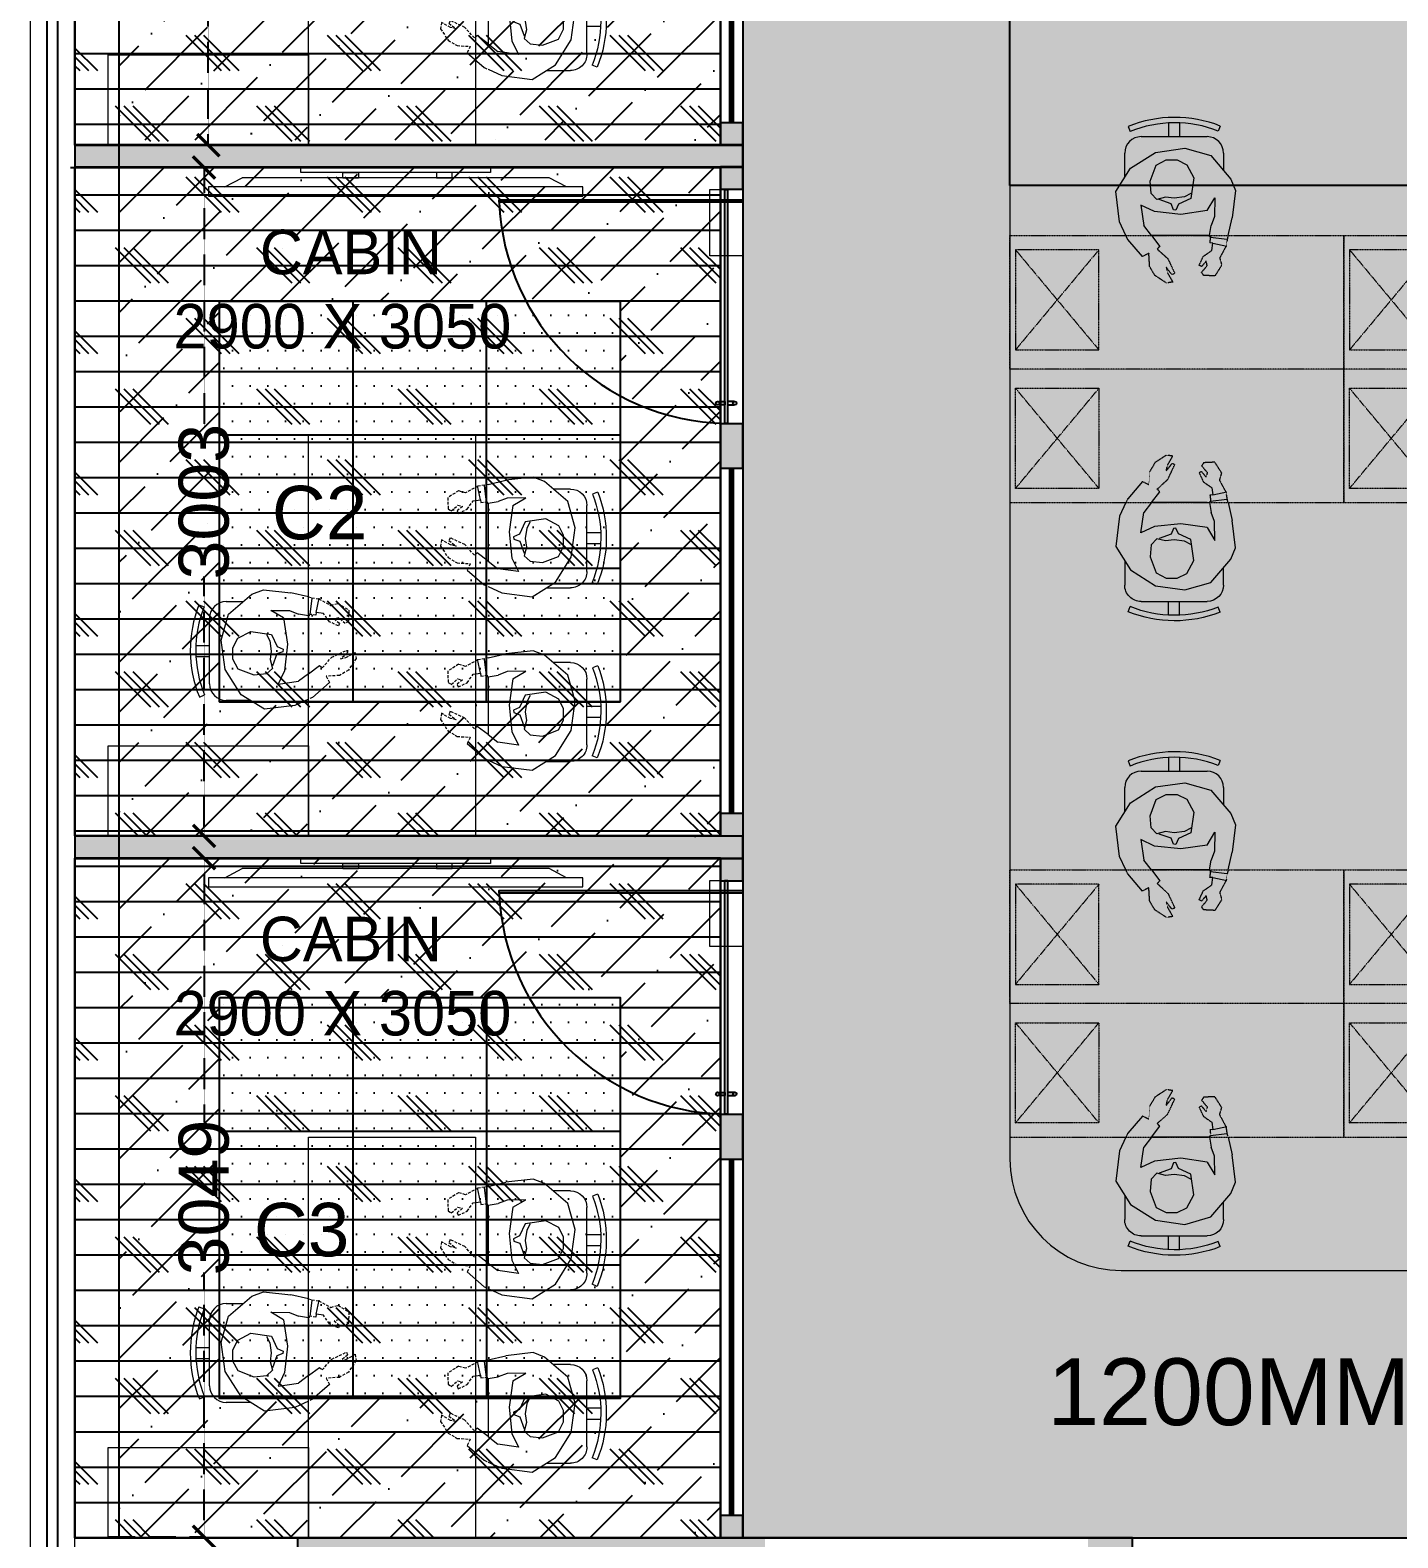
# Model space of a CAD drawing. Header units: millimetres. Extents: x 263321 to 2483465, y 33647 to 614421.
# Drawn here: x 2339197 to 2345339, y 380682 to 387454 of the extents above; entities that cross this region are included whole.
import ezdxf

# ---------------------------------------------------------------- set-up
doc = ezdxf.new("R2010")
doc.units = ezdxf.units.MM
doc.header["$PDMODE"] = 3
for name, pattern in [('( Hidden )', [0.375, 0.25, -0.125]), ('DASHED', [0.75, 0.5, -0.25]), ('HIDDEN', [0.375, 0.25, -0.125])]:
    doc.linetypes.add(name, pattern=pattern)
for name, color, linetype, lineweight in [('A-DOOR-FULL', 40, 'Continuous', 18), ('A-FURN-HUMAN', 252, 'Continuous', 9), ('A-FURN-MODULAR-', 6, 'Continuous', 9), ('A-FURN-MODULAR-CHAIR', 5, 'Continuous', 5), ('A-FURN-MODULAR-PEDESTAL', 253, 'Continuous', 5), ('A-FURN-MODULAR-TABLETOP', 250, 'Continuous', 13), ('A-GLASS PARTITION', 5, 'Continuous', 18), ('A-GYPSUM PARTITION', 250, 'Continuous', 35), ('A-PLAN-THIN', 251, 'Continuous', 15), ('SW-PARTITION GYPSUM', 30, 'Continuous', 18), ('TOA- AV', 7, 'Continuous', 9), ('TOA-FL-CPT-1', 8, 'Continuous', 5)]:
    doc.layers.add(name, color=color, linetype=linetype, lineweight=lineweight)
for name, color, linetype in [('A-PLAN -GLASS FRAME', 4, 'Continuous'), ('A-PLAN-TEXT', 4, 'Continuous'), ('CEILING TOA', 250, 'Continuous'), ('DOOR', 5, 'Continuous'), ('FIN WALL GRAPHIC', 10, 'Continuous'), ('FLOORING TOA', 7, 'Continuous'), ('I-FUR', 7, 'Continuous'), ('PARTITION GYPSUM', 250, 'Continuous'), ('TEXT', 250, 'Continuous')]:
    doc.layers.add(name, color=color, linetype=linetype)
doc.styles.add('ARIAL', font='arial.ttf')
doc.styles.get("Standard").update_dxf_attribs({"font": 'arial.ttf'})
doc.styles.add('TEXT @ 150', font='arial.ttf', dxfattribs={"height": 225})
doc.dimstyles.new('DIM @ 150', dxfattribs={"dimtxt": 225, "dimasz": 100, "dimexe": 1, "dimexo": 0, "dimgap": 0.5, "dimtad": 0, "dimdec": 0, "dimzin": 0, "dimdsep": 46, "dimtxsty": 'TEXT @ 150', "dimblk": 'ARCHTICK', "dimcen": -2, "dimclrd": 8, "dimclre": 8, "dimclrt": 256, "dimadec": 0, "dimazin": 0, "dimtfac": 1, "dimtdec": 0, "dimtofl": 0, "dimtmove": 0, "dimatfit": 3, "dimldrblk": 'OPEN90', "dimfxl": 1, "dimtolj": 1, "dimtzin": 0, "dimlwd": -1, "dimlwe": -1, "dimarcsym": 0})
pattern_1 = [(0, (13069.08, -8478.74), (39.6875, 79.375), [0, -79.375])]

# ---------------------------------------------------------------- blocks, each defined once
blk = doc.blocks.new('Human Figure')
at = {"layer": 'A-FURN-HUMAN', "lineweight": 5}
for p, q in [((4611.71, 5776.63, 0), (4616.22, 5779.49)), ((4611.71, 5776.63, 0), (4616.22, 5779.49)), ((4616.22, 5779.49), (4621.49, 5780.21, 0)), ((4616.22, 5779.49), (4621.49, 5780.21, 0)), ((4621.49, 5780.21, 0), (4626.18, 5778.89, 0)), ((4621.49, 5780.21, 0), (4626.18, 5778.89, 0)), ((4626.18, 5778.89, 0), (4629.77, 5774.69, 0)), ((4626.18, 5778.89, 0), (4629.77, 5774.69, 0)), ((4609.08, 5772.43, 0), (4611.71, 5776.63, 0)), ((4609.08, 5772.43, 0), (4611.71, 5776.63, 0)), ((4629.77, 5774.69, 0), (4630.56, 5772.63, 0)), ((4629.77, 5774.69, 0), (4630.56, 5772.63, 0)), ((4609.78, 5766.99, 0), (4609.08, 5772.43, 0)), ((4609.78, 5766.99, 0), (4609.08, 5772.43, 0)), ((4626.86, 5771.32, 0), (4626.81, 5767.94)), ((4626.86, 5771.32, 0), (4626.81, 5767.94)), ((4630.56, 5772.63, 0), (4630.01, 5767.72, 0)), ((4630.56, 5772.63, 0), (4630.01, 5767.72, 0)), ((4616.02, 5768.83), (4613.59, 5769.99, 0)), ((4613.59, 5769.99, 0), (4614.12, 5766.32, 0)), ((4616.02, 5768.83), (4613.59, 5769.99, 0)), ((4613.59, 5769.99, 0), (4614.12, 5766.32, 0)), ((4620.77, 5768.32, 0), (4616.02, 5768.83)), ((4620.77, 5768.32, 0), (4616.02, 5768.83)), ((4625.5, 5769.01, 0), (4620.77, 5768.32, 0)), ((4625.5, 5769.01, 0), (4620.77, 5768.32, 0)), ((4626.81, 5767.94), (4626.19, 5766.32, 0)), ((4626.81, 5767.94), (4626.19, 5766.32, 0)), ((4629.26, 5764.54), (4630.01, 5767.72, 0)), ((4629.26, 5764.54), (4630.01, 5767.72, 0)), ((4610.91, 5764.54), (4609.78, 5766.99, 0)), ((4610.91, 5764.54), (4609.78, 5766.99, 0)), ((4615.48, 5764.54), (4614.12, 5766.32, 0)), ((4615.48, 5764.54), (4614.12, 5766.32, 0)), ((4625.89, 5764.54), (4626.19, 5766.32, 0)), ((4625.89, 5764.54), (4626.19, 5766.32, 0)), ((4613.88, 5760.76, 0), (4611.23, 5763.85, 0)), ((4613.88, 5760.76, 0), (4611.23, 5763.85, 0)), ((4615.48, 5764.54), (4616.97, 5762.59)), ((4615.48, 5764.54), (4616.97, 5762.59)), ((4626.5, 5763.17, 0), (4626.01, 5763.22, 0)), ((4626.5, 5763.17, 0), (4626.01, 5763.22, 0)), ((4626.32, 5761.85, 0), (4626.5, 5763.17, 0)), ((4626.32, 5761.85, 0), (4626.5, 5763.17, 0))]:
    blk.add_line(p, q, dxfattribs=at)
at = {"layer": 'A-FURN-HUMAN', "linetype": '( Hidden )', "lineweight": 5, "ltscale": 2}
for p, q in [((4611.23, 5763.85, 0), (4610.91, 5764.54, 0)), ((4611.23, 5763.85, 0), (4610.91, 5764.54, 0)), ((4616.97, 5762.59), (4616.53, 5762.09)), ((4616.97, 5762.59), (4616.53, 5762.09)), ((4616.53, 5762.09), (4618.44, 5760.37, 0)), ((4616.53, 5762.09), (4618.44, 5760.37, 0)), ((4626.01, 5763.22, 0), (4626.14, 5764.36, 0)), ((4626.01, 5763.22, 0), (4626.14, 5764.36, 0)), ((4628.92, 5762.69, 0), (4627.75, 5760.5, 0)), ((4628.92, 5762.69, 0), (4627.75, 5760.5, 0)), ((4629.12, 5763.93, 0), (4628.92, 5762.69, 0)), ((4629.12, 5763.93, 0), (4628.92, 5762.69, 0)), ((4629.26, 5764.54, 0), (4629.12, 5763.93, 0)), ((4629.26, 5764.54, 0), (4629.12, 5763.93, 0)), ((4615.02, 5761.34, 0), (4613.88, 5760.76, 0)), ((4615.02, 5761.34, 0), (4613.88, 5760.76, 0)), ((4615.16, 5758.98, 0), (4615.02, 5761.34, 0)), ((4615.16, 5758.98, 0), (4615.02, 5761.34, 0)), ((4618.44, 5760.37, 0), (4619.69, 5757.7, 0)), ((4618.44, 5760.37, 0), (4619.69, 5757.7, 0)), ((4624.06, 5759.18, 0), (4624.81, 5760.79, 0)), ((4624.06, 5759.18, 0), (4624.81, 5760.79, 0)), ((4625.32, 5759.95, 0), (4624.51, 5758.96, 0)), ((4625.32, 5759.95, 0), (4624.51, 5758.96, 0)), ((4624.81, 5760.79, 0), (4626.32, 5761.85, 0)), ((4624.81, 5760.79, 0), (4626.32, 5761.85, 0)), ((4625.51, 5759.11, 0), (4625.32, 5759.95, 0)), ((4625.51, 5759.11, 0), (4625.32, 5759.95, 0)), ((4628.12, 5759.23, 0), (4626.89, 5757.28, 0)), ((4628.12, 5759.23, 0), (4626.89, 5757.28, 0)), ((4627.75, 5760.5, 0), (4628.12, 5759.23, 0)), ((4627.75, 5760.5, 0), (4628.12, 5759.23, 0)), ((4616.12, 5757.36), (4615.16, 5758.98, 0)), ((4616.12, 5757.36), (4615.16, 5758.98, 0)), ((4618.19, 5756, 0), (4616.12, 5757.36)), ((4618.19, 5756, 0), (4616.12, 5757.36)), ((4619.17, 5757.51, 0), (4618.16, 5758.8, 0)), ((4618.16, 5758.8, 0), (4618.39, 5757.81, 0)), ((4619.17, 5757.51, 0), (4618.16, 5758.8, 0)), ((4618.16, 5758.8, 0), (4618.39, 5757.81, 0)), ((4618.39, 5757.81, 0), (4619.31, 5756.18, 0)), ((4618.39, 5757.81, 0), (4619.31, 5756.18, 0)), ((4619.69, 5757.7, 0), (4619.17, 5757.51, 0)), ((4619.69, 5757.7, 0), (4619.17, 5757.51, 0)), ((4624.51, 5758.96, 0), (4624.06, 5759.18, 0)), ((4624.51, 5758.96, 0), (4624.06, 5759.18, 0)), ((4624.5, 5757.93, 0), (4625.51, 5759.11, 0)), ((4624.5, 5757.93, 0), (4625.51, 5759.11, 0)), ((4624.87, 5757.37, 0), (4624.5, 5757.93, 0)), ((4624.87, 5757.37, 0), (4624.5, 5757.93, 0)), ((4626.89, 5757.28, 0), (4624.87, 5757.37, 0)), ((4626.89, 5757.28, 0), (4624.87, 5757.37, 0)), ((4619.31, 5756.18, 0), (4618.19, 5756, 0)), ((4619.31, 5756.18, 0), (4618.19, 5756, 0))]:
    blk.add_line(p, q, dxfattribs=at)
at = {"layer": 'A-FURN-HUMAN', "linetype": '( Hidden )', "lineweight": 5, "ltscale": 3}
for p, q in [((4625.9, 5764.39, 0), (4625.89, 5764.57, 0)), ((4625.9, 5764.39, 0), (4625.89, 5764.57, 0)), ((4626.14, 5764.36, 0), (4625.9, 5764.39, 0)), ((4626.14, 5764.36, 0), (4625.9, 5764.39, 0))]:
    blk.add_line(p, q, dxfattribs=at)
at = {"layer": 'A-FURN-HUMAN', "lineweight": 5, "elevation": 0}
for points in [[(4622.54, 5772.08), (4621.4, 5771.49), (4619.55, 5771.23), (4618.01, 5771.43), (4616.44, 5771.03), (4615.47, 5772.11), (4615.23, 5774.3), (4616.32, 5777.18), (4618.11, 5778.11), (4620.14, 5778.11), (4621.85, 5777.26), (4623.09, 5774.92), (4622.55, 5771.19), (4620.35, 5770.17), (4619.86, 5769.12), (4619.43, 5769.17), (4619.04, 5770.23), (4616.9, 5771)], [(4622.54, 5772.08), (4621.4, 5771.49), (4619.55, 5771.23), (4618.01, 5771.43), (4616.44, 5771.03), (4615.47, 5772.11), (4615.23, 5774.3), (4616.32, 5777.18), (4618.11, 5778.11), (4620.14, 5778.11), (4621.85, 5777.26), (4623.09, 5774.92), (4622.55, 5771.19), (4620.35, 5770.17), (4619.86, 5769.12), (4619.43, 5769.17), (4619.04, 5770.23), (4616.9, 5771)], [(4625.5, 5769.01), (4626.86, 5771.32)], [(4625.5, 5769.01), (4626.86, 5771.32)], [(4626.09, 5764.27), (4629.04, 5763.91)], [(4626.09, 5764.27), (4629.04, 5763.91)], [(4626.5, 5763.17), (4629.02, 5762.63)], [(4626.5, 5763.17), (4629.02, 5762.63)]]:
    blk.add_lwpolyline(points, dxfattribs=at)
at = {"layer": 'A-FURN-MODULAR-CHAIR', "color": 18, "lineweight": 15, "true_color": 0x000000}
for p, q in [((4613.64, 5782.3, 0), (4625.48, 5782.3, 0)), ((4610.68, 5774.98, 0), (4610.68, 5779.34, 0)), ((4628.44, 5779.34, 0), (4628.44, 5776.24, 0))]:
    blk.add_line(p, q, dxfattribs=at)
at = {"layer": 'A-FURN-MODULAR-CHAIR', "lineweight": 15}
for p, q in [((4613.64, 5782.3, 0), (4625.48, 5782.3, 0)), ((4610.68, 5774.98, 0), (4610.68, 5779.34, 0)), ((4628.44, 5779.34, 0), (4628.44, 5776.24, 0))]:
    blk.add_line(p, q, dxfattribs=at)
at = {"layer": 'A-FURN-MODULAR-CHAIR', "color": 18, "lineweight": 15, "true_color": 0x000000, "elevation": 0}
for points in [[(4611.29, 5784.13), (4611.67, 5783.22)], [(4618.58, 5784.79), (4618.58, 5782.3)], [(4620.56, 5784.79), (4620.56, 5782.3)], [(4627.86, 5784.22), (4627.49, 5783.3)]]:
    blk.add_lwpolyline(points, dxfattribs=at)
at = {"layer": 'A-FURN-MODULAR-CHAIR', "lineweight": 15, "elevation": 0}
for points in [[(4611.29, 5784.13), (4611.67, 5783.22)], [(4618.58, 5784.79), (4618.58, 5782.3)], [(4620.56, 5784.79), (4620.56, 5782.3)], [(4627.86, 5784.22), (4627.49, 5783.3)]]:
    blk.add_lwpolyline(points, dxfattribs=at)
at = {"layer": 'A-FURN-MODULAR-CHAIR', "color": 18, "lineweight": 15, "true_color": 0x000000, "elevation": 0}
blk.add_lwpolyline([(4625.89, 5764.57, -0.034638), (4625.48, 5764.54), (4615.48, 5764.54)], format="xyb", dxfattribs=at)
at = {"layer": 'A-FURN-MODULAR-CHAIR', "lineweight": 15, "elevation": 0}
blk.add_lwpolyline([(4625.89, 5764.57, -0.034638), (4625.48, 5764.54), (4615.48, 5764.54)], format="xyb", dxfattribs=at)
at = {"layer": 'A-FURN-MODULAR-CHAIR', "color": 18, "lineweight": 15, "true_color": 0x000000}
for centre, radius, start, end in [((4619.68, 5763.49, 0), 22.29, 68.458, 112.0994), ((4619.68, 5763.49, 0), 21.3, 68.4839, 112.0994), ((4613.64, 5779.34, 0), 2.96, 90.0001, 180.0001), ((4625.48, 5779.34, 0), 2.96, 0.0001, 90.0001)]:
    blk.add_arc(centre, radius, start, end, dxfattribs=at)
at = {"layer": 'A-FURN-MODULAR-CHAIR', "lineweight": 15}
for centre, radius, start, end in [((4619.68, 5763.49, 0), 22.29, 68.458, 112.0994), ((4619.68, 5763.49, 0), 21.3, 68.4839, 112.0994), ((4613.64, 5779.34, 0), 2.96, 90.0001, 180.0001), ((4625.48, 5779.34, 0), 2.96, 0.0001, 90.0001)]:
    blk.add_arc(centre, radius, start, end, dxfattribs=at)
blk = doc.blocks.new('ychgc')
at = {"layer": 'A-FURN-MODULAR-TABLETOP', "lineweight": 20}
blk.add_lwpolyline([(549950.7, 23375.4), (549950.7, 25175.4), (549200.7, 25175.4), (549200.7, 23375.4)], close=True, dxfattribs=at)
at = {"layer": 'A-FURN-MODULAR-TABLETOP', "color": 161, "linetype": 'ByBlock', "yscale": 25.00000000000001}
for p, xscale, zscale, rotation in [((693272.4, -90759, 0), 25.00000000000001, 25.00000000000001, 90.00728931026863), ((405822.5, -91264.6, 0), -25.00000000000001, 25, 269.9927106897313), ((693272.4, -91538.4, 0), 25.00000000000001, 25.00000000000001, 90.00728931026863)]:
    blk.add_blockref('Human Figure', p, dxfattribs=dict(at, xscale=xscale, zscale=zscale, rotation=rotation))
blk = doc.blocks.new('txhvb')
at = {"layer": 'A-FURN-HUMAN', "color": 8, "lineweight": 5}
for p, q in [((549538.3, -3797, 0), (549669.9, -3778.8, 0)), ((549669.9, -3778.8, 0), (549787.2, -3811.9, 0)), ((549425.6, -3868.4, 0), (549538.3, -3797, 0)), ((549787.2, -3811.9, 0), (549877, -3916.9, 0)), ((549359.8, -3973.3, 0), (549425.6, -3868.4, 0)), ((549877, -3916.9, 0), (549896.8, -3968.3, 0)), ((549377.2, -4109.3, 0), (549359.8, -3973.3, 0)), ((549896.8, -3968.3, 0), (549882.9, -4091.1, 0)), ((549533.4, -4063.3, 0), (549472.6, -4034.3, 0)), ((549472.6, -4034.3, 0), (549485.8, -4126, 0)), ((549652, -4076.1, 0), (549533.4, -4063.3, 0)), ((549770.2, -4058.7, 0), (549652, -4076.1, 0)), ((549804.2, -4001.1, 0), (549802.9, -4085.6, 0)), ((549405.4, -4170.5, 0), (549377.2, -4109.3, 0)), ((549519.8, -4170.5, 0), (549485.8, -4126, 0)), ((549780, -4170.5, 0), (549787.5, -4126, 0)), ((549802.9, -4085.6, 0), (549787.5, -4126, 0)), ((549864.3, -4170.5, 0), (549882.9, -4091.1, 0)), ((549479.7, -4265, 0), (549413.4, -4187.8, 0)), ((549519.8, -4170.5, 0), (549557.1, -4219.4, 0)), ((549795.2, -4204.9, 0), (549782.9, -4203.7, 0)), ((549790.7, -4237.8, 0), (549795.2, -4204.9, 0))]:
    blk.add_line(p, q, dxfattribs=at)
at = {"layer": 'A-FURN-HUMAN', "color": 8, "linetype": '( Hidden )', "lineweight": 5, "ltscale": 2}
for p, q in [((549413.4, -4187.8, 0), (549405.4, -4170.5, 0)), ((549782.9, -4203.7, 0), (549786.4, -4175, 0)), ((549860.7, -4185.9, 0), (549855.8, -4216.9, 0)), ((549864.3, -4170.5, 0), (549860.7, -4185.9, 0)), ((549508.3, -4250.5, 0), (549479.7, -4265, 0)), ((549511.8, -4309.5, 0), (549508.3, -4250.5, 0)), ((549557.1, -4219.4, 0), (549546, -4231.9, 0)), ((549546, -4231.9, 0), (549593.7, -4274.9, 0)), ((549734.2, -4304.6, 0), (549752.9, -4264.4, 0)), ((549752.9, -4264.4, 0), (549790.7, -4237.8, 0)), ((549855.8, -4216.9, 0), (549826.4, -4271.5, 0)), ((549535.7, -4350.2, 0), (549511.8, -4309.5, 0)), ((549612, -4346.4, 0), (549586.8, -4314.1, 0)), ((549586.8, -4314.1, 0), (549592.4, -4339, 0)), ((549593.7, -4274.9, 0), (549624.9, -4341.5, 0)), ((549745.4, -4310, 0), (549734.2, -4304.6, 0)), ((549745.3, -4335.9, 0), (549770.5, -4306.2, 0)), ((549765.7, -4285.4, 0), (549745.4, -4310, 0)), ((549770.5, -4306.2, 0), (549765.7, -4285.4, 0)), ((549835.7, -4303.3, 0), (549804.9, -4352.2, 0)), ((549826.4, -4271.5, 0), (549835.7, -4303.3, 0)), ((549587.5, -4384, 0), (549535.7, -4350.2, 0)), ((549615.6, -4379.5, 0), (549587.5, -4384, 0)), ((549592.4, -4339, 0), (549615.6, -4379.5, 0)), ((549624.9, -4341.5, 0), (549612, -4346.4, 0)), ((549754.5, -4349.8, 0), (549745.3, -4335.9, 0)), ((549804.9, -4352.2, 0), (549754.5, -4349.8, 0))]:
    blk.add_line(p, q, dxfattribs=at)
at = {"layer": 'A-FURN-HUMAN', "color": 8, "linetype": '( Hidden )', "lineweight": 5, "ltscale": 3}
for p, q in [((549780.2, -4174.4, 0), (549780, -4169.8, 0)), ((549786.4, -4175, 0), (549780.2, -4174.4, 0))]:
    blk.add_line(p, q, dxfattribs=at)
at = {"layer": 'A-FURN-HUMAN', "color": 8, "lineweight": 5, "elevation": 0}
for points in [[(549696.3, -3982), (549667.8, -3997), (549621.5, -4003.4), (549583, -3998.4), (549543.8, -4008.4), (549519.5, -3981.3), (549513.6, -3926.6), (549540.8, -3854.7), (549585.6, -3831.3), (549636.2, -3831.3), (549679, -3852.7), (549710.1, -3911), (549696.5, -4004.3), (549641.4, -4029.8), (549629.3, -4056.2), (549618.6, -4054.7), (549608.6, -4028.3), (549555.2, -4009.1)], [(549770.2, -4058.7), (549804.2, -4001.1)], [(549784.9, -4177.3), (549858.8, -4186.3)], [(549795.2, -4204.9), (549858.2, -4218.4)]]:
    blk.add_lwpolyline(points, dxfattribs=at)
at = {"layer": 'A-FURN-MODULAR-CHAIR', "color": 8, "lineweight": 15}
for p, q in [((549473.8, -3726.6, 0), (549769.8, -3726.6, 0)), ((549399.8, -3909.5, 0), (549399.8, -3800.6, 0)), ((549843.8, -3800.6, 0), (549843.8, -3878, 0))]:
    blk.add_line(p, q, dxfattribs=at)
at = {"layer": 'A-FURN-MODULAR-CHAIR', "color": 8, "lineweight": 15, "elevation": 0}
for points in [[(549415.1, -3680.7), (549424.4, -3703.6)], [(549597.3, -3664.5), (549597.3, -3726.6)], [(549646.7, -3664.5), (549646.7, -3726.6)], [(549829.3, -3678.7), (549820, -3701.6)]]:
    blk.add_lwpolyline(points, dxfattribs=at)
blk.add_lwpolyline([(549780, -4169.8, -0.034638), (549769.8, -4170.5), (549519.8, -4170.5)], format="xyb", dxfattribs=at)
at = {"layer": 'A-FURN-MODULAR-CHAIR', "color": 8, "lineweight": 15}
for centre, radius, start, end in [((549624.7, -4196.9, 0), 557.1, 68.45805, 112.09943), ((549624.7, -4196.9, 0), 532.5, 68.48386, 112.09943), ((549473.8, -3800.6, 0), 74, 90.00011, 180.00011), ((549769.8, -3800.6, 0), 74, 0.00011, 90.00011)]:
    blk.add_arc(centre, radius, start, end, dxfattribs=at)
at = {"layer": 'A-FURN-MODULAR-PEDESTAL', "color": 20, "linetype": 'HIDDEN', "lineweight": 5, "ltscale": 5}
for p, q in [((549284.5, -4234.5), (548909.5, -4684.5)), ((548909.5, -4234.5), (549284.5, -4684.5))]:
    blk.add_line(p, q, dxfattribs=at)
for points in [[(548884.5, -4170.5), (550384.5, -4170.5), (550384.5, -4770.5), (548884.5, -4770.5)], [(549284.5, -4234.5), (548909.5, -4234.5), (548909.5, -4684.5), (549284.5, -4684.5)]]:
    blk.add_lwpolyline(points, close=True, dxfattribs=at)
blk = doc.blocks.new('_ArchTick')
at = {"color": 0, "linetype": 'ByBlock', "const_width": 0.15}
blk.add_lwpolyline([(-0.5, -0.5), (0.5, 0.5)], dxfattribs=at)
blk = doc.blocks.new('*D375')
at = {"layer": 'Defpoints', "color": 0, "transparency": 16777216}
for p in [(2339505.6, 383735.1), (2339505.6, 380686.6), (2339977.7, 380686.6)]:
    blk.add_point(p, dxfattribs=at)
at = {"layer": 'FIN WALL GRAPHIC', "color": 8, "linetype": 'HIDDEN', "transparency": 16777216}
for p, q in [((2339505.6, 383735.1), (2339978.7, 383735.1)), ((2339977.7, 383735.1), (2339977.7, 382547.5)), ((2339977.7, 380686.6), (2339977.7, 381874.2)), ((2339505.6, 380686.6), (2339978.7, 380686.6))]:
    blk.add_line(p, q, dxfattribs=at)
at = {"layer": 'FIN WALL GRAPHIC', "color": 8, "linetype": 'ByBlock', "transparency": 16777216, "xscale": 100, "yscale": 100, "zscale": 100}
for p, rotation in [((2339977.7, 383735.1), 90), ((2339977.7, 380686.6), 270)]:
    blk.add_blockref('_ArchTick', p, dxfattribs=dict(at, rotation=rotation))
at = {"layer": 'FIN WALL GRAPHIC', "transparency": 16777216, "insert": (2339977.7, 382210.8), "char_height": 225, "attachment_point": 5, "rotation": 90, "style": 'TEXT @ 150'}
blk.add_mtext('\\A1;3049', dxfattribs=at)
blk = doc.blocks.new('_Open90')
at = {"color": 0, "linetype": 'ByBlock'}
for p, q in [((0, 0), (-1, 0)), ((-0.5, 0.5), (0, 0)), ((0, 0), (-0.5, -0.5))]:
    blk.add_line(p, q, dxfattribs=at)
blk = doc.blocks.new('*D376')
at = {"layer": 'Defpoints', "color": 0, "transparency": 16777216}
for p in [(2339377.7, 386837.7), (2339505.6, 383835.1), (2339977.7, 383835.1)]:
    blk.add_point(p, dxfattribs=at)
at = {"layer": 'FIN WALL GRAPHIC', "color": 8, "linetype": 'HIDDEN', "transparency": 16777216}
for p, q in [((2339377.7, 386837.7), (2339978.7, 386837.7)), ((2339977.7, 386837.7), (2339977.7, 385672.8)), ((2339977.7, 383835.1), (2339977.7, 385000)), ((2339505.6, 383835.1), (2339978.7, 383835.1))]:
    blk.add_line(p, q, dxfattribs=at)
at = {"layer": 'FIN WALL GRAPHIC', "color": 8, "linetype": 'ByBlock', "transparency": 16777216, "xscale": 100, "yscale": 100, "zscale": 100}
for p, rotation in [((2339977.7, 386837.7), 90), ((2339977.7, 383835.1), 270)]:
    blk.add_blockref('_ArchTick', p, dxfattribs=dict(at, rotation=rotation))
at = {"layer": 'FIN WALL GRAPHIC', "transparency": 16777216, "insert": (2339977.7, 385336.4), "char_height": 225, "attachment_point": 5, "rotation": 90, "style": 'TEXT @ 150'}
blk.add_mtext('\\A1;3003', dxfattribs=at)
blk = doc.blocks.new('*D377')
at = {"layer": 'Defpoints', "color": 0, "transparency": 16777216}
for p in [(2339396.8, 390032.3), (2339505.6, 386938.1), (2339996.8, 386938.1)]:
    blk.add_point(p, dxfattribs=at)
at = {"layer": 'FIN WALL GRAPHIC', "color": 8, "linetype": 'HIDDEN', "transparency": 16777216}
for p, q in [((2339396.8, 390032.3), (2339997.8, 390032.3)), ((2339996.8, 390032.3), (2339996.8, 388821.1)), ((2339996.8, 386938.1), (2339996.8, 388149.3)), ((2339505.6, 386938.1), (2339997.8, 386938.1))]:
    blk.add_line(p, q, dxfattribs=at)
at = {"layer": 'FIN WALL GRAPHIC', "color": 8, "linetype": 'ByBlock', "transparency": 16777216, "xscale": 100, "yscale": 100, "zscale": 100}
for p, rotation in [((2339996.8, 390032.3), 90), ((2339996.8, 386938.1), 270)]:
    blk.add_blockref('_ArchTick', p, dxfattribs=dict(at, rotation=rotation))
at = {"layer": 'FIN WALL GRAPHIC', "transparency": 16777216, "insert": (2339996.8, 388485.2), "char_height": 225, "attachment_point": 5, "rotation": 90, "style": 'TEXT @ 150'}
blk.add_mtext('\\A1;3094', dxfattribs=at)
blk = doc.blocks.new('door-3f-01')
at = {"layer": 'A-FURN-MODULAR-', "color": 252, "linetype": 'DASHED', "ltscale": 120, "true_color": 0x939598}
blk.add_lwpolyline([(0, 0), (-10.2, 0), (-10.2, 5.08), (0, 5.08), (0, 0)], dxfattribs=at)
at = {"layer": 'A-GLASS PARTITION', "color": 5}
blk.add_line((-36, 0), (-36, 4), dxfattribs=at)
at = {"layer": 'DOOR', "elevation": 0}
blk.add_lwpolyline([(-1.95, 37.5), (-1.55, 37.5), (-1.55, 0), (-1.95, 0)], close=True, dxfattribs=at)
at = {"layer": 'DOOR'}
blk.add_lwpolyline([(-36, 2.34), (-36, 2.74), (0, 2.74), (0, 2.34)], close=True, dxfattribs=at)
for points in [[(-32.64, 3.74), (-32.64, 2.74), (-33.14, 2.74), (-33.14, 3.74)], [(-32.64, 1.34), (-32.64, 2.34), (-33.14, 2.34), (-33.14, 1.34)]]:
    blk.add_lwpolyline(points, dxfattribs=at)
for centre in [(-32.89, 3.86), (-32.89, 1.22)]:
    blk.add_circle(centre, 0.278, dxfattribs=at)
at = {"layer": 'DOOR', "color": 252, "true_color": 0x939598}
blk.add_arc((-0.52, 2.04, 0), 35.48, 92.2973, 178.8766, dxfattribs=at)
blk = doc.blocks.new('A$C60412B90')
at = {"layer": 'TOA- AV', "color": 6}
for p, q in [((-37.2, 55.5), (29.9, 91)), ((1280.2, 55.5), (1213.1, 91)), ((-100, 55.5), (1343, 55.5))]:
    blk.add_line(p, q, dxfattribs=at)
at = {"layer": 'TOA- AV', "color": 30, "true_color": 0xf8991e}
blk.add_line((256.5, 111), (986.5, 111), dxfattribs=at)
for points in [[(986.5, 111), (986.5, 131), (256.5, 131), (256.5, 111)], [(403.4, 91), (464.2, 91)], [(825.1, 91), (764.2, 91)]]:
    blk.add_lwpolyline(points, dxfattribs=at)
at = {"layer": 'TOA- AV', "color": 6}
for points in [[(29.9, 91), (1213.1, 91)], [(1343, 55.5), (1343, 20), (-100, 20), (-100, 55.5)]]:
    blk.add_lwpolyline(points, dxfattribs=at)
at = {"layer": 'TOA- AV', "color": 30, "true_color": 0xf8991e}
for points in [[(403.4, 111), (464.2, 111), (464.2, 91), (403.4, 91)], [(825.1, 111), (764.2, 111), (764.2, 91), (825.1, 91)]]:
    blk.add_lwpolyline(points, close=True, dxfattribs=at)

msp = doc.modelspace()

# ---------------------------------------------------------------- hatches: boundary and pattern name
at = {"layer": 'A-GYPSUM PARTITION'}
h = msp.add_hatch(color=20, dxfattribs=at)
h.dxf.hatch_style = 1
h.paths.add_polyline_path([(2342296.708, 386938.057), (2342396.708, 386938.057), (2342396.708, 387038.057), (2342296.708, 387038.057)])
h = msp.add_hatch(color=20, dxfattribs=at)
h.dxf.hatch_style = 1
h.paths.add_polyline_path([(2342397.472, 382583.326), (2342297.472, 382583.326), (2342296.706, 382383.302), (2342396.706, 382383.302)])
h.paths.add_polyline_path([(2342396.706, 383733.496), (2342296.706, 383733.496), (2342296.707, 383633.496), (2342396.707, 383633.496)])
h.paths.add_polyline_path([(2342396.706, 383833.496), (2342295.951, 383833.496), (2339396.796, 383833.496), (2339396.751, 383733.496), (2342396.662, 383733.496)])
h.paths.add_polyline_path([(2342397.472, 385686.322), (2342297.472, 385686.322), (2342296.706, 385486.298), (2342396.706, 385486.298)])
h.paths.add_polyline_path([(2342396.706, 386939.878), (2342295.951, 386938.057), (2339396.796, 386938.057), (2339396.796, 386838.108), (2342396.706, 386838.108)])
h.paths.add_polyline_path([(2342396.706, 386839.878), (2342296.706, 386839.878), (2342296.707, 386738.108), (2342396.707, 386738.108)])
h = msp.add_hatch(color=20, dxfattribs=at)
h.dxf.hatch_style = 1
h.paths.add_polyline_path([(2342296.706, 383835.062), (2342396.706, 383835.062), (2342396.706, 383935.062), (2342296.706, 383935.062)])
h = msp.add_hatch(color=20, dxfattribs=at)
h.dxf.hatch_style = 1
h.paths.add_polyline_path([(2342296.708, 380682.108), (2342396.708, 380682.108), (2342396.708, 380782.108), (2342296.708, 380782.108)])
h = msp.add_hatch(color=20, dxfattribs=at)
h.dxf.hatch_style = 1
h.paths.add_polyline_path([(2342496.708, 380681.806), (2341196.708, 380682.103), (2341196.708, 380682.078), (2340446.708, 380682.078), (2340396.796, 380682.059), (2340396.796, 380582.059), (2342496.708, 380581.806)])
h = msp.add_hatch(color=20, dxfattribs=at)
h.dxf.hatch_style = 1
h.paths.add_polyline_path([(2344146.999, 380682.239), (2343946.999, 380682.239), (2343946.999, 380582.239), (2344146.999, 380582.239)])
at = {"layer": 'CEILING TOA', "true_color": 0x939598}
h = msp.add_hatch(dxfattribs=at)
h.set_pattern_fill('ANSI36', color=252, scale=50)
h.set_pattern_definition([(45, (13068.7, -8477.83), (84.189901, 308.696304), [396.875, -79.375, 0, -79.375])])
h.paths.add_polyline_path([(2339596.417, 389966.911), (2342296.329, 389966.911), (2342296.329, 386962.3), (2339596.417, 386962.3)])
h.paths.add_polyline_path([(2340046.406, 387565.494), (2341846.34, 387565.487), (2341846.34, 389365.487), (2340046.406, 389365.494)], flags=16)
at = {"layer": 'CEILING TOA', "true_color": 0x7aafdf}
h = msp.add_hatch(color=143, dxfattribs=at)
h.dxf.hatch_style = 1
h.paths.add_polyline_path([(2343596.706, 386757.052), (2343596.706, 387957.052), (2348096.706, 387957.052), (2348096.706, 386757.052)])
at = {"layer": 'CEILING TOA', "true_color": 0x939598}
h = msp.add_hatch(dxfattribs=at)
h.set_pattern_fill('ANSI36', color=252, scale=50)
h.set_pattern_definition([(45, (13068.7, -11606.63), (84.189901, 308.696304), [396.875, -79.375, 0, -79.375])])
h.paths.add_polyline_path([(2339596.417, 386838.108), (2342296.329, 386838.108), (2342296.329, 383833.496), (2339596.417, 383833.496)])
h.paths.add_polyline_path([(2340046.406, 384436.691), (2341846.34, 384436.684), (2341846.34, 386236.684), (2340046.406, 386236.691)], flags=16)
at = {"layer": 'CEILING TOA'}
h = msp.add_hatch(dxfattribs=at)
h.set_pattern_fill('_USER', color=256, scale=600, style=0, double=1, pattern_type=0)
h.set_pattern_definition([(0, (2339446.4, 386236.7), (0, 600), []), (90, (2339446.4, 386236.7), (-600, 4e-14), [])])
h.paths.add_polyline_path([(2340046.406, 386236.687), (2341846.34, 386236.687), (2341846.34, 384436.687), (2340046.406, 384436.687)])
at = {"layer": 'CEILING TOA', "true_color": 0x939598}
h = msp.add_hatch(dxfattribs=at)
h.set_pattern_fill('DOTS', color=252, scale=50)
h.set_pattern_definition(pattern_1)
h.paths.add_polyline_path([(2340046.406, 386236.687), (2341846.34, 386236.687), (2341846.34, 384436.687), (2340046.406, 384436.687)])
h = msp.add_hatch(dxfattribs=at)
h.set_pattern_fill('ANSI36', color=252, scale=50)
h.set_pattern_definition([(45, (13069.08, -14734.73), (84.189901, 308.696304), [396.875, -79.375, 0, -79.375])])
h.paths.add_polyline_path([(2339596.796, 383735.113), (2342296.708, 383735.113), (2342296.708, 380682.067), (2339596.796, 380682.067)])
h.paths.add_polyline_path([(2340046.784, 381308.586), (2341846.719, 381308.579), (2341846.719, 383108.579), (2340046.784, 383108.586)], flags=16)
at = {"layer": 'CEILING TOA'}
h = msp.add_hatch(dxfattribs=at)
h.set_pattern_fill('_USER', color=256, scale=600, style=0, double=1, pattern_type=0)
h.set_pattern_definition([(0, (2339446.8, 383108.6), (0, 600), []), (90, (2339446.8, 383108.6), (-600, 4e-14), [])])
h.paths.add_polyline_path([(2340046.784, 383108.582), (2341846.719, 383108.583), (2341846.719, 381308.582), (2340046.784, 381308.582)])
at = {"layer": 'CEILING TOA', "true_color": 0x939598}
h = msp.add_hatch(dxfattribs=at)
h.set_pattern_fill('DOTS', color=252, scale=50)
h.set_pattern_definition(pattern_1)
h.paths.add_polyline_path([(2340046.784, 383108.582), (2341846.719, 383108.583), (2341846.719, 381308.582), (2340046.784, 381308.582)])
at = {"layer": 'FLOORING TOA', "true_color": 0x2776bb}
h = msp.add_hatch(dxfattribs=at)
h.set_pattern_fill('CORK', color=152, scale=50)
h.set_pattern_definition([(0, (0, 0), (0, 158.75), []), (135, (79.38, -79.38), (-317.50014, -317.50014), [224.5065, -224.5065]), (135, (119.06, -79.38), (-317.50014, -317.50014), [224.5065, -224.5065]), (135, (158.75, -79.38), (-317.50014, -317.50014), [224.5065, -224.5065])])
h.paths.add_polyline_path([(2342296.706, 389991.103), (2339396.796, 389991.103), (2339396.796, 386938.108), (2342296.706, 386938.108)])
h.paths.add_polyline_path([(2342296.706, 386838.108), (2339396.796, 386838.108), (2339396.796, 383835.113), (2342296.706, 383835.113)])
h.paths.add_polyline_path([(2339396.796, 383735.113), (2342296.708, 383735.113), (2342296.71, 380682.081), (2339396.798, 380682.081)])
at = {"layer": 'TOA-FL-CPT-1', "true_color": 0xc7c8ca}
h = msp.add_hatch(dxfattribs=at)
h.set_pattern_fill('AR-PARQ1', color=9, scale=3)
h.set_pattern_definition([(90, (90021.1, 24147), (-914.4, 914.4), [914.4, -914.4]), (90, (90173.5, 24147), (-914.4, 914.4), [914.4, -914.4]), (90, (90325.9, 24147), (-914.4, 914.4), [914.4, -914.4]), (90, (90478.3, 24147), (-914.4, 914.4), [914.4, -914.4]), (90, (90630.7, 24147), (-914.4, 914.4), [914.4, -914.4]), (90, (90783.1, 24147), (-914.4, 914.4), [914.4, -914.4]), (90, (90935.5, 24147), (-914.4, 914.4), [914.4, -914.4]), (0, (90021.1, 25061.4), (914.4, -914.4), [914.4, -914.4]), (0, (90021.1, 25213.8), (914.4, -914.4), [914.4, -914.4]), (0, (90021.1, 25366.2), (914.4, -914.4), [914.4, -914.4]), (0, (90021.1, 25518.6), (914.4, -914.4), [914.4, -914.4]), (0, (90021.1, 25671), (914.4, -914.4), [914.4, -914.4]), (0, (90021.1, 25823.4), (914.4, -914.4), [914.4, -914.4]), (0, (90021.1, 25975.8), (914.4, -914.4), [914.4, -914.4])])
edge = h.paths.add_edge_path()
edge.add_arc((2396128.727, -119195.432), 546828.493, 90.92532943, 95.29958843)
edge.add_line((2345621.769, 425295.567), (2345621.769, 409482.052))
edge.add_line((2345621.769, 409482.052), (2347129.201, 409481.857))
edge.add_arc((2347102.083, 408732.348), 750, 0, 87.9279004, ccw=False)
edge.add_line((2347852.083, 408732.348), (2347852.23, 389991.103))
edge.add_line((2347852.23, 389991.103), (2342396.706, 389991.103))
edge.add_line((2342396.706, 389991.103), (2342397.172, 380682.159))
edge.add_line((2342397.172, 380682.159), (2351396.796, 380682.159))
edge.add_line((2351396.796, 380682.159), (2351396.796, 379682.052))
edge.add_line((2351396.796, 379682.052), (2350496.796, 379682.052))
edge.add_line((2350496.796, 379682.052), (2350496.796, 377891.004))
edge.add_arc((2372893.597, 61240.666), 317441.417, 85.95303216, 94.04581501, ccw=False)
edge.add_line((2395296.77, 377890.553), (2395296.77, 379682.052))
edge.add_line((2395296.77, 379682.052), (2394396.796, 379682.052))
edge.add_line((2394396.796, 379682.052), (2394396.796, 380682.052))
edge.add_line((2394396.796, 380682.052), (2405177.531, 380682.052))
edge.add_line((2405177.531, 380682.052), (2405177.531, 389182.052))
edge.add_line((2405177.531, 389182.052), (2406496.796, 389182.052))
edge.add_line((2406496.796, 389182.052), (2406496.796, 383082.052))
edge.add_line((2406496.796, 383082.052), (2408136.796, 383082.052))
edge.add_line((2408136.796, 383082.052), (2408136.796, 389182.052))
edge.add_line((2408136.796, 389182.052), (2413779.159, 389181.861))
edge.add_line((2413779.159, 389181.861), (2414010.251, 390682.052))
edge.add_line((2414010.251, 390682.052), (2405396.796, 390682.052))
edge.add_line((2405396.796, 390682.052), (2405396.796, 411581.926))
edge.add_line((2405396.796, 411581.926), (2403146.796, 411581.926))
edge.add_arc((2403146.796, 411881.926), 300, 180, 270, ccw=False)
edge.add_line((2402846.796, 411881.926), (2402846.796, 413382.052))
edge.add_arc((2403146.796, 413382.052), 300, 90, 180, ccw=False)
edge.add_line((2403146.796, 413682.052), (2417553.202, 413682.052))
edge.add_line((2417553.202, 413682.052), (2417799.7, 415282.257))
edge.add_line((2417799.7, 415282.257), (2411837.001, 415281.729))
edge.add_line((2411837.001, 415281.729), (2411837.001, 417657.174))
edge.add_line((2411837.001, 417657.174), (2416421.528, 417657.174))
edge.add_line((2416421.528, 417657.174), (2416421.528, 418657.174))
edge.add_line((2416421.528, 418657.174), (2411836.796, 418657.174))
edge.add_line((2411836.796, 418657.174), (2411836.796, 421262.052))
edge.add_line((2411836.796, 421262.052), (2410296.796, 421262.052))
edge.add_line((2410296.796, 421262.052), (2410296.796, 415281.575))
edge.add_line((2410296.796, 415281.575), (2402846.796, 415281.575))
edge.add_line((2402846.796, 415281.575), (2402846.796, 424532.052))
edge.add_line((2402846.796, 424532.052), (2402846.796, 424581.286))
edge.add_line((2402846.796, 424581.286), (2395396.796, 424582.052))
edge.add_line((2395396.796, 424582.052), (2395396.796, 423682.052))
edge.add_line((2395396.796, 423682.052), (2394396.796, 423682.052))
edge.add_line((2394396.796, 423682.052), (2394396.796, 424581.86))
edge.add_line((2394396.796, 424581.86), (2387296.514, 424582.052))
edge.add_line((2387296.514, 424582.052), (2387297.806, 427561.749))
h.paths.add_polyline_path([(2357571.796, 409582.052), (2403896.373, 409582.052), (2403899.547, 394952.31), (2375096.795, 394783.782), (2375096.795, 396862.052), (2373596.796, 396864.771), (2373596.796, 394782.052), (2369971.795, 394800.838), (2370046.875, 396862.052), (2368385.069, 396703.686), (2368471.796, 394819.625), (2357571.796, 394782.052)], flags=16)
h.paths.add_polyline_path([(2363596.796, 414832.306), (2384296.459, 414782.218), (2384296.434, 411581.926), (2384538.462, 411581.927), (2384538.462, 409582.052), (2378653.494, 409582.052), (2378650.056, 411581.898), (2363596.796, 411631.98)], flags=16)
h.paths.add_polyline_path([(2392707.043, 411682.849), (2384396.821, 411683.632), (2384396.821, 414782.218), (2392707.043, 414781.434)], flags=16)
h.paths.add_polyline_path([(2400346.796, 422010.357), (2401546.802, 422010.357), (2401546.802, 416210.358), (2400346.796, 416210.358)], flags=16)
h.paths.add_polyline_path([(2349453.189, 392877.837), (2349451.159, 392879.273), (2349451.159, 390061.804), (2349453.189, 390060.368)], flags=16)
h.paths.add_polyline_path([(2379396.791, 389980.182), (2384396.796, 389980.182), (2384396.796, 392980.182), (2379396.791, 392980.182)], flags=16)

# ---------------------------------------------------------------- linework, layer by layer
at = {"layer": 'A-FURN-MODULAR-TABLETOP', "lineweight": 0, "ltscale": 12, "elevation": 0.05}
msp.add_lwpolyline([(2349351.335, 392978.875), (2349351.335, 389288.213, -0.41421356), (2348851.335, 388788.213), (2343596.706, 388788.213), (2343596.706, 382383.052, 0.41421356), (2344096.706, 381883.052), (2349740.085, 381883.052, -0.41223782), (2350240.074, 381386.427), (2350244.829, 380682.061)], format="xyb", dxfattribs=at)
at = {"layer": 'A-FURN-MODULAR-TABLETOP', "lineweight": 20}
for points, elevation in [([(2340446.706, 387343.385), (2340446.706, 386938.108), (2339546.706, 386938.108), (2339546.706, 387343.385)], -0.017), ([(2340446.708, 381087.355), (2340446.708, 380682.078), (2339546.708, 380682.078), (2339546.708, 381087.355)], -0.05)]:
    msp.add_lwpolyline(points, close=True, dxfattribs=dict(at, elevation=elevation))
at = {"layer": 'A-FURN-MODULAR-TABLETOP', "lineweight": 20, "elevation": -0.033}
msp.add_lwpolyline([(2339546.706, 383835.113), (2339546.706, 384240.389), (2340446.706, 384240.389), (2340446.706, 383835.113)], dxfattribs=at)
at = {"layer": 'A-GLASS PARTITION', "linetype": 'ByBlock', "ltscale": 5}
for points, elevation in [([(2342296.708, 387038.057), (2342396.708, 387038.057), (2342396.859, 388640.931), (2342296.859, 388640.931)], -0.017), ([(2342296.706, 383935.062), (2342396.706, 383935.062), (2342396.705, 385486.298), (2342296.705, 385486.297)], -0.033), ([(2342296.708, 380782.108), (2342396.708, 380782.108), (2342396.706, 382383.669), (2342296.706, 382383.668)], -0.05)]:
    msp.add_lwpolyline(points, close=True, dxfattribs=dict(at, elevation=elevation))
at = {"layer": 'A-GLASS PARTITION', "ltscale": 5, "const_width": 25}
for points, elevation in [([(2342346.33, 387038.057), (2342346.481, 388640.931)], -0.017), ([(2342346.328, 383935.062), (2342346.327, 385486.298)], -0.033), ([(2342346.33, 380782.108), (2342346.328, 382383.669)], -0.05)]:
    msp.add_lwpolyline(points, dxfattribs=dict(at, elevation=elevation))
at = {"layer": 'A-PLAN -GLASS FRAME', "ltscale": 500, "elevation": 0}
msp.add_lwpolyline([(2406321.796, 376765.531), (2406321.796, 376815.822, 0.05338909), (2339321.796, 376821.243), (2339321.796, 394707.052), (2339271.796, 394707.052), (2339271.796, 376765.531, -0.05343882)], format="xyb", close=True, dxfattribs=at)
at = {"layer": 'A-PLAN-THIN', "elevation": 0}
msp.add_lwpolyline([(2406396.796, 376682.052), (2406396.796, 376883.206, 0.0533763), (2339396.796, 376904.685), (2339396.796, 394782.052), (2339196.796, 394782.052), (2339196.796, 376682.052, -0.0535719), (2406396.796, 376682.052)], format="xyb", dxfattribs=at)
at = {"layer": 'CEILING TOA'}
for points, elevation in [([(2339396.796, 389991.103), (2342296.708, 389991.103), (2342296.708, 386938.057), (2339396.796, 386938.057)], 0), ([(2339396.796, 380682.052), (2339596.796, 380682.052), (2339596.796, 389991.103), (2339396.796, 389991.103)], 0), ([(2343596.706, 386757.052), (2343596.706, 387957.052), (2348096.706, 387957.052), (2348096.706, 386757.052)], 0), ([(2342396.706, 386939.878), (2342295.951, 386939.878), (2339396.796, 386939.878), (2339396.796, 386839.878), (2342396.706, 386839.878)], -0.033), ([(2342396.706, 386839.782), (2342296.706, 386839.782), (2342296.706, 386739.782), (2342396.706, 386739.782)], -0.033), ([(2339396.796, 386838.108), (2342296.706, 386838.108), (2342296.706, 383835.062), (2339396.796, 383835.062)], -0.017), ([(2339396.796, 386838.108), (2342296.708, 386838.108), (2342296.708, 383835.062), (2339396.796, 383835.062)], -0.017), ([(2340046.406, 386236.687), (2341846.34, 386236.687), (2341846.34, 384436.687), (2340046.406, 384436.687)], -0.017), ([(2342397.472, 385686.322), (2342297.472, 385686.322), (2342296.706, 385486.298), (2342396.706, 385486.298)], -0.033), ([(2342397.472, 385686.322), (2342297.472, 385686.322), (2342296.706, 385486.298), (2342396.706, 385486.298)], -0.033), ([(2342396.706, 383833.496), (2342295.951, 383833.496), (2339396.796, 383833.496), (2339396.751, 383733.496), (2342396.662, 383733.496)], -0.033), ([(2342396.706, 383833.496), (2342295.951, 383833.496), (2339396.796, 383833.496), (2339396.751, 383733.496), (2342396.662, 383733.496)], -0.033), ([(2342296.706, 383735.113), (2339396.796, 383735.113), (2339396.796, 380682.052), (2342296.706, 380682.052)], -0.033), ([(2339396.796, 383735.113), (2342296.708, 383735.113), (2342296.708, 380682.067), (2339396.796, 380682.067)], -0.033), ([(2342396.706, 383733.496), (2342296.706, 383733.496), (2342296.707, 383633.496), (2342396.707, 383633.496)], -0.033), ([(2342396.706, 383733.496), (2342296.706, 383733.496), (2342296.707, 383633.496), (2342396.707, 383633.496)], -0.033), ([(2340046.784, 383108.582), (2341846.719, 383108.583), (2341846.719, 381308.582), (2340046.784, 381308.582)], -0.017), ([(2342397.472, 382583.326), (2342297.472, 382583.326), (2342296.706, 382383.302), (2342396.706, 382383.302)], -0.033), ([(2342397.472, 382583.326), (2342297.472, 382583.326), (2342296.706, 382383.302), (2342396.706, 382383.302)], -0.033)]:
    msp.add_lwpolyline(points, close=True, dxfattribs=dict(at, elevation=elevation))
at = {"layer": 'FLOORING TOA', "elevation": 0}
msp.add_lwpolyline([(2387297.806, 427561.749, 0.01908862), (2345621.769, 425295.567), (2345621.769, 409482.052), (2347129.201, 409481.857, -0.40366033), (2347852.083, 408732.348), (2347852.23, 389991.103), (2342396.706, 389991.103), (2342397.172, 380682.159), (2351396.796, 380682.159), (2351396.796, 379682.052), (2350496.796, 379682.052), (2350496.796, 377891.004, -0.03532611), (2395296.77, 377890.553)], format="xyb", dxfattribs=at)
at = {"layer": 'FLOORING TOA'}
for points, elevation in [([(2342296.706, 389991.103), (2339396.796, 389991.103), (2339396.796, 386938.108), (2342296.706, 386938.108)], 0), ([(2342296.706, 386838.108), (2339396.796, 386838.108), (2339396.796, 383835.113), (2342296.706, 383835.113)], -0.017), ([(2339396.796, 383735.113), (2342296.708, 383735.113), (2342296.71, 380682.081), (2339396.798, 380682.081)], -0.033)]:
    msp.add_lwpolyline(points, close=True, dxfattribs=dict(at, elevation=elevation))
at = {"layer": 'PARTITION GYPSUM', "color": 18, "true_color": 0x000000}
for points, elevation in [([(2342296.708, 386938.057), (2342396.708, 386938.057), (2342396.708, 387038.057), (2342296.708, 387038.057)], -0.017), ([(2342296.708, 380682.108), (2342396.708, 380682.108), (2342396.708, 380782.108), (2342296.708, 380782.108)], -0.05), ([(2344146.995, 380582.239), (2344146.995, 380682.239), (2340396.796, 380682.239), (2340396.796, 380582.239)], 0)]:
    msp.add_lwpolyline(points, close=True, dxfattribs=dict(at, elevation=elevation))
at = {"layer": 'PARTITION GYPSUM', "color": 18, "true_color": 0x000000, "elevation": -0.033}
msp.add_lwpolyline([(2342396.706, 383935.062), (2342296.706, 383935.062), (2342296.706, 383835.062), (2342396.706, 383835.062)], dxfattribs=at)
at = {"layer": 'SW-PARTITION GYPSUM', "color": 18, "ltscale": 5, "true_color": 0x000000}
for points, elevation in [([(2342396.706, 386938.108), (2339396.796, 386938.108), (2339396.796, 386838.108), (2342396.706, 386838.108)], -0.017), ([(2342396.706, 386838.108), (2342296.706, 386838.108), (2342296.706, 386738.108), (2342396.706, 386738.108), (2342396.706, 386938.108)], -0.017), ([(2342296.706, 383735.113), (2342296.706, 383635.113), (2342396.706, 383635.113), (2342396.706, 383935.062)], -0.033), ([(2342396.706, 383835.113), (2339396.706, 383835.113), (2339396.706, 383735.113), (2342396.706, 383735.113)], -0.033)]:
    msp.add_lwpolyline(points, dxfattribs=dict(at, elevation=elevation))
for points, elevation in [([(2342296.706, 385486.298), (2342396.706, 385486.298), (2342397.472, 385686.322), (2342297.472, 385686.322)], -0.033), ([(2342296.706, 382383.669), (2342396.706, 382383.669), (2342397.472, 382583.692), (2342297.472, 382583.692)], -0.05)]:
    msp.add_lwpolyline(points, close=True, dxfattribs=dict(at, elevation=elevation))

# ---------------------------------------------------------------- block references
at = {"layer": 'A-DOOR-FULL', "linetype": 'Continuous', "xscale": 29.16666484490015, "yscale": 29.16666484490015, "zscale": 29.16666484490015, "rotation": 89.99989653425757}
for p in [(2342396.706, 386738.108, -0.017), (2342396.706, 383635.113, -0.033)]:
    msp.add_blockref('door-3f-01', p, dxfattribs=at)
at = {"layer": 'A-FURN-MODULAR-TABLETOP', "lineweight": 20, "xscale": -1}
for p in [(2890397.454, 363562.683, -0.017), (2890397.454, 360459.688, -0.033), (2890397.455, 357306.653, -0.05)]:
    msp.add_blockref('ychgc', p, dxfattribs=at)
at = {"layer": 'I-FUR', "linetype": 'ByBlock'}
for p in [(1794712.206, 390702.596), (1796212.206, 390702.596), (1794712.206, 387852.596), (1796212.206, 387852.596)]:
    msp.add_blockref('txhvb', p, dxfattribs=at)
at = {"layer": 'I-FUR', "linetype": 'ByBlock', "xscale": -1, "rotation": 180}
for p in [(1794712.206, 381161.508), (1796212.206, 381161.508), (1794712.206, 378311.508), (1796212.206, 378311.508)]:
    msp.add_blockref('txhvb', p, dxfattribs=at)
at = {"layer": 'TOA- AV', "color": 0, "xscale": -1.165259826544024, "yscale": 1.165259826544024, "zscale": 1.165259826544024, "rotation": 5.73728107422511e-05}
for p in [(2341562.419, 386685.461, -0.017), (2341562.419, 383582.466, -0.033)]:
    msp.add_blockref('A$C60412B90', p, dxfattribs=at)

# ---------------------------------------------------------------- texts
at = {"layer": 'A-PLAN-TEXT', "insert": (2346244.07, 381488.284), "char_height": 300, "width": 9413.07212, "attachment_point": 2, "style": 'ARIAL'}
msp.add_mtext('\\pi0.483;1200MM WIDE PASSAGE', dxfattribs=at)
at = {"layer": 'FIN WALL GRAPHIC', "color": 10, "char_height": 240, "width": 472.13453, "attachment_point": 4, "rotation": 359.9900124, "style": 'ARIAL'}
for s, insert in [('C2', (2340282.387, 385285.862, -0.033)), ('C3', (2340201.512, 382064.965, 0))]:
    msp.add_mtext(s, dxfattribs=dict(at, insert=insert))
at = {"layer": 'TEXT', "char_height": 200, "width": 1965.78195, "attachment_point": 1}
for insert in [(2339628.079, 386557.883), (2339628.079, 383472.161)]:
    msp.add_mtext('\\pi525.92292;{\\fCentury Gothic|b0|i0|c0|p34;\\C256;\\c0; CABIN\\P\\pi212.39471;2900 X 3050}', dxfattribs=dict(at, insert=insert))

# ---------------------------------------------------------------- dimensions: what is measured, and where the dimension line sits
at = {"layer": 'FIN WALL GRAPHIC'}
for base, p1, p2, picture, middle in [((2339996.796, 386938.108), (2339396.796, 390032.308), (2339505.636, 386938.108), '*D377', (2339996.796, 388485.208)), ((2339977.656, 383835.113), (2339377.656, 386837.7, 0), (2339505.636, 383835.113, 0), '*D376', (2339977.656, 385336.406)), ((2339977.656, 380686.563), (2339505.636, 383735.113, 0), (2339505.636, 380686.563, 0), '*D375', (2339977.656, 382210.838))]:
    dim = msp.add_linear_dim(base=base, p1=p1, p2=p2, angle=90, dimstyle='DIM @ 150', override={"dimtxsty": 'TEXT @ 150', "dimldrblk": 'Open90'}, dxfattribs=at)
    dim.commit()
    dim.dimension.update_dxf_attribs({"geometry": picture, "text_midpoint": middle})

doc.saveas('drawing.dxf')
